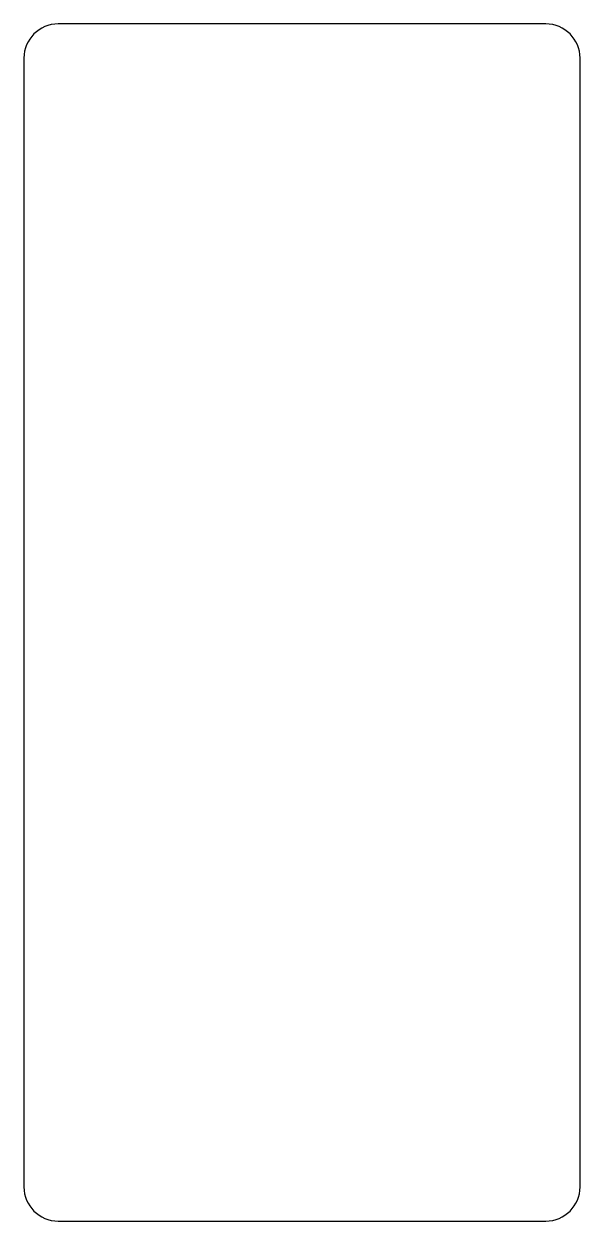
# Model space of a CAD drawing. Header units: millimetres. Extents: x 239.9 to 272.4, y -162 to -92.
import ezdxf

# ---------------------------------------------------------------- set-up
doc = ezdxf.new("R2010")
doc.units = ezdxf.units.MM

msp = doc.modelspace()

# ---------------------------------------------------------------- linework, layer by layer
for p, q in [((270.45, -92), (241.95, -92)), ((239.95, -94), (239.95, -160)), ((272.45, -160), (272.45, -94)), ((241.95, -162), (270.45, -162))]:
    msp.add_line(p, q)
for centre, start, end in [((241.95, -94), 90, 180), ((270.45, -94), 0, 90), ((241.95, -160), 180, 270), ((270.45, -160), 270, 0)]:
    msp.add_arc(centre, 2, start, end)

doc.saveas('drawing.dxf')
